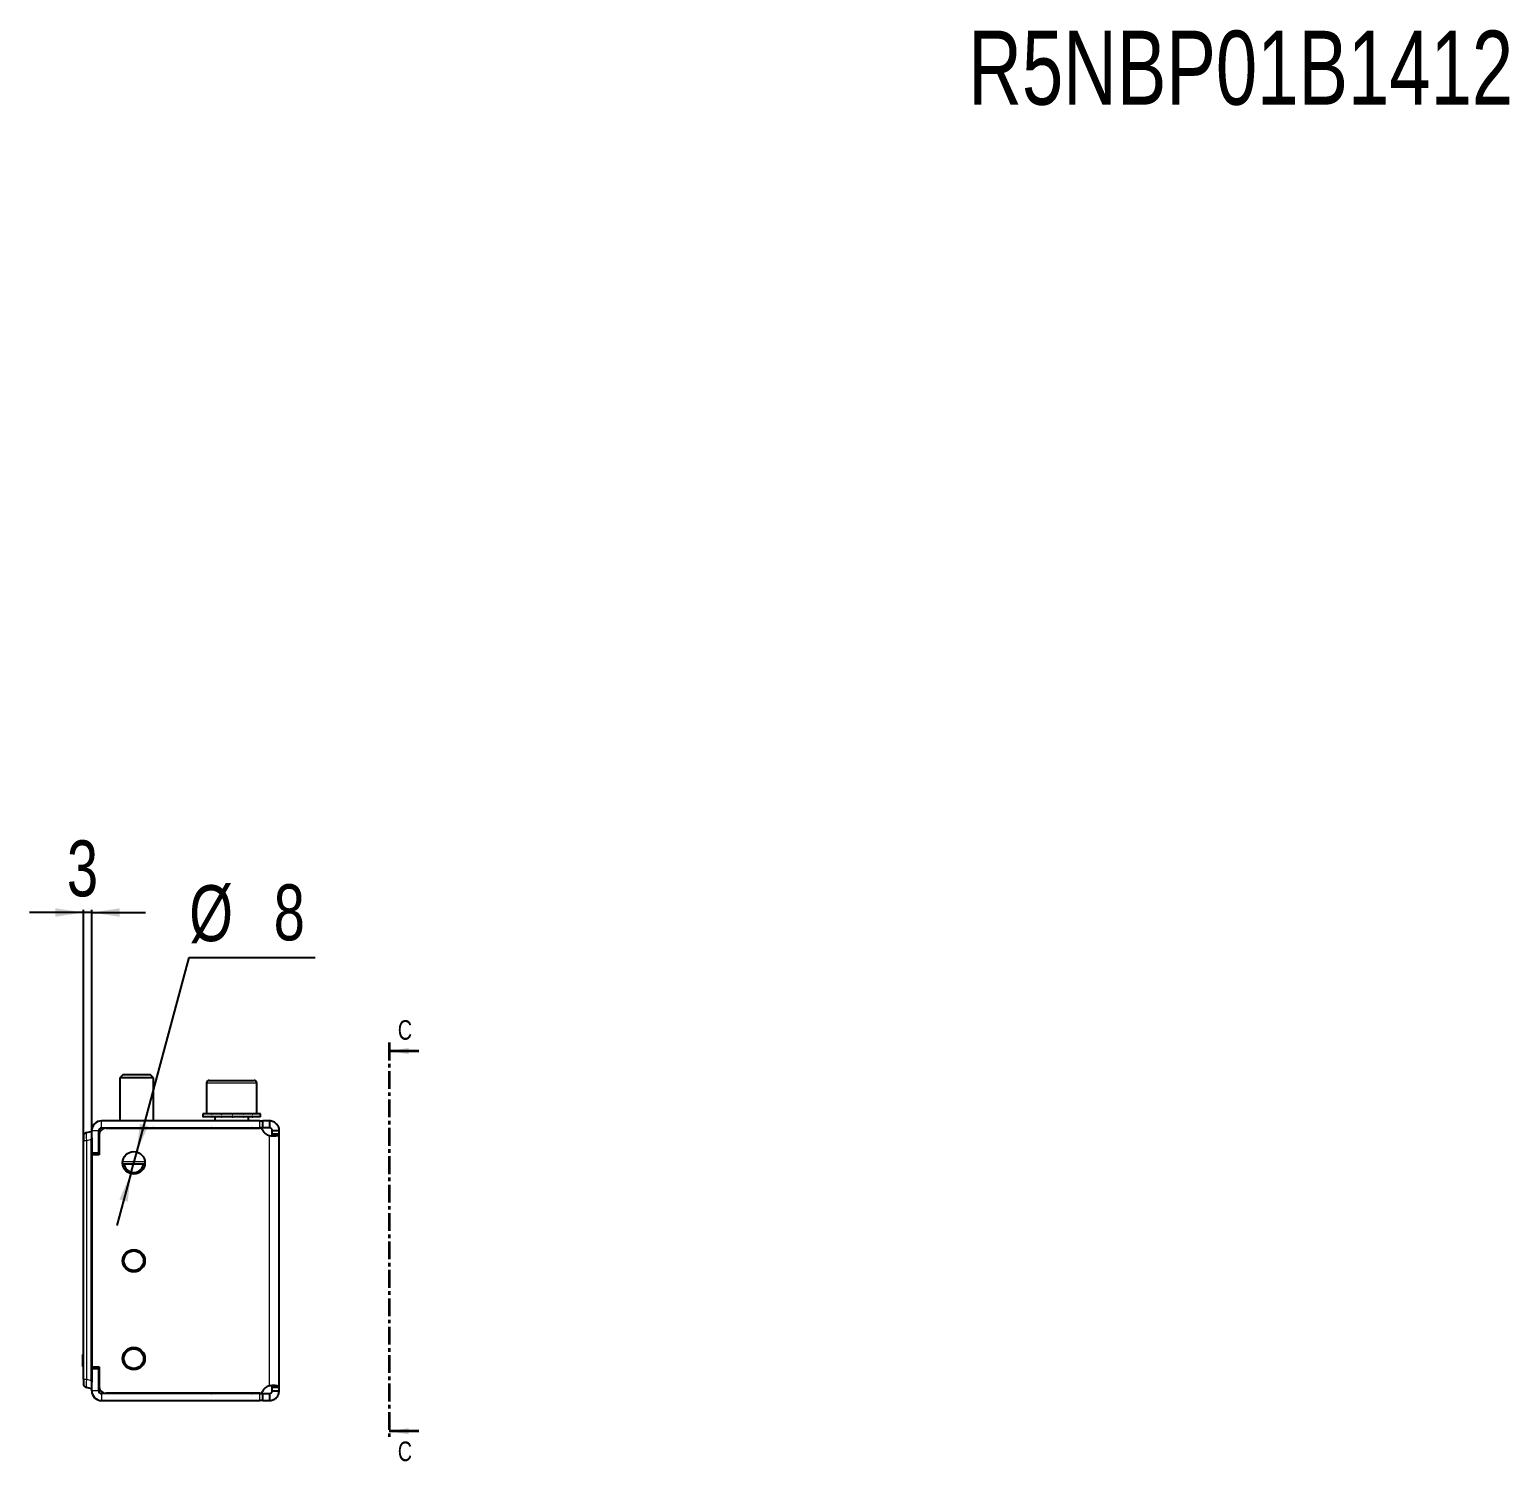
# Model space of a CAD drawing. Header units: millimetres. Extents: x -99 to 5525, y -1571 to 657.
# Drawn here: x 2154 to 2683, y 145 to 657 of the extents above; entities that cross this region are included whole.
import ezdxf

# ---------------------------------------------------------------- set-up
doc = ezdxf.new("R2010")
doc.units = ezdxf.units.MM
doc.linetypes.add('CENTER', pattern=[10.16, 6.35, -1.27, 1.27, -1.27])
doc.layers.add('FORMAT', color=7, linetype='Continuous')
doc.styles.add('SLDTEXTSTYLE0', font='TXT', dxfattribs={"width": 0.75})
doc.dimstyles.new('SLDDIMSTYLE1', dxfattribs={"dimtxt": 20, "dimasz": 10, "dimexe": 0, "dimexo": 0.0625, "dimgap": 5, "dimtad": 2, "dimdec": 1, "dimrnd": 1e-09, "dimzin": 12, "dimdsep": 46, "dimtxsty": 'SLDTEXTSTYLE0', "dimsah": 1, "dimcen": 0.09, "dimadec": 0, "dimazin": 3, "dimtfac": 1, "dimtmove": 0, "dimatfit": 0, "dimfxl": 0, "dimfrac": 2, "dimtolj": 1, "dimtzin": 12, "dimarcsym": 0})
doc.dimstyles.new('SLDDIMSTYLE2', dxfattribs={"dimtxt": 20, "dimasz": 10, "dimexe": 0, "dimexo": 0.0625, "dimgap": 5, "dimtad": 0, "dimtih": 1, "dimtoh": 1, "dimdec": 1, "dimrnd": 1e-09, "dimzin": 12, "dimdsep": 46, "dimtxsty": 'SLDTEXTSTYLE0', "dimsah": 1, "dimcen": 0, "dimadec": 0, "dimazin": 3, "dimtfac": 1, "dimtmove": 0, "dimatfit": 3, "dimfxl": 0, "dimfrac": 2, "dimtolj": 1, "dimtzin": 12, "dimarcsym": 0})

# ---------------------------------------------------------------- blocks, each defined once
blk = doc.blocks.new('_D_4')
at = {"layer": 'FORMAT'}
for p, q in [((2172.88, 340.95), (2153.65, 340.95)), ((2172.88, 259.36), (2172.88, 341.95)), ((2175.88, 340.95), (2172.88, 340.95)), ((2175.88, 254.36), (2175.88, 341.95)), ((2175.88, 340.95), (2195.11, 340.95))]:
    blk.add_line(p, q, dxfattribs=at)
for points in [[(2172.88, 340.95), (2162.88, 342.49), (2162.88, 339.42)], [(2175.88, 340.95), (2185.88, 339.42), (2185.88, 342.49)]]:
    blk.add_solid(points, dxfattribs=at)
at = {"layer": 'FORMAT', "insert": (2166.99, 366.74), "char_height": 20, "attachment_point": 1, "style": 'SLDTEXTSTYLE0'}
blk.add_mtext('3', dxfattribs=at)
blk = doc.blocks.new('_D_5')
at = {"layer": 'FORMAT'}
for p, q in [((2191.93, 255.32), (2210.73, 324.93)), ((2210.73, 324.93), (2255.67, 324.93)), ((2189.84, 247.59), (2191.93, 255.32)), ((2189.84, 247.59), (2184.83, 229.03))]:
    blk.add_line(p, q, dxfattribs=at)
for points in [[(2191.93, 255.32), (2196.02, 264.57), (2193.05, 265.37)], [(2189.84, 247.59), (2185.75, 238.34), (2188.72, 237.54)]]:
    blk.add_solid(points, dxfattribs=at)
at = {"layer": 'FORMAT', "char_height": 20, "attachment_point": 1, "style": 'SLDTEXTSTYLE0'}
for s, insert in [('%%c', (2210.73, 350.71)), ('8', (2240.89, 351.01))]:
    blk.add_mtext(s, dxfattribs=dict(at, insert=insert))

msp = doc.modelspace()

# ---------------------------------------------------------------- linework, layer by layer
at = {"color": 7, "linetype": 'CENTER', "lineweight": 35}
msp.add_line((2282.17, 294.42), (2282.17, 152.47), dxfattribs=at)
at = {"color": 7, "linetype": 'Continuous', "lineweight": 35}
for p, q in [((2292.81, 291.42), (2282.17, 291.42)), ((2292.81, 155.47), (2282.17, 155.47))]:
    msp.add_line(p, q, dxfattribs=at)
at = {"color": 7, "linetype": 'Continuous', "lineweight": 25}
for p, q in [((2186.96, 282.95), (2185.88, 281.88)), ((2185.88, 281.88), (2185.88, 266.45)), ((2197.88, 281.88), (2185.88, 281.88)), ((2196.81, 282.95), (2186.96, 282.95)), ((2197.88, 281.88), (2196.81, 282.95)), ((2197.88, 266.45), (2197.88, 281.88)), ((2217.88, 280.95), (2233.88, 280.95)), ((2216.88, 279.95), (2216.88, 268.95)), ((2234.88, 268.95), (2234.88, 279.95)), ((2235.98, 266.45), (2179.38, 266.45)), ((2215.63, 268.95), (2215.63, 267.95)), ((2215.63, 268.95), (2215.64, 268.95)), ((2215.63, 267.95), (2215.64, 267.95)), ((2215.64, 268.95), (2215.64, 268.7)), ((2216.47, 268.95), (2215.64, 268.95)), ((2215.64, 267.95), (2215.64, 268.2)), ((2216.47, 267.95), (2215.64, 267.95)), ((2216.47, 268.95), (2216.57, 268.95)), ((2216.47, 267.95), (2216.57, 267.95)), ((2216.57, 268.95), (2216.57, 268.7)), ((2218.74, 268.95), (2216.57, 268.95)), ((2216.57, 267.95), (2216.57, 268.2)), ((2218.74, 267.95), (2216.57, 267.95)), ((2218.74, 268.95), (2218.92, 268.95)), ((2218.74, 267.95), (2218.92, 267.95)), ((2218.92, 268.95), (2218.92, 268.7)), ((2222.09, 268.95), (2218.92, 268.95)), ((2218.92, 267.95), (2218.92, 268.2)), ((2222.09, 267.95), (2218.92, 267.95)), ((2219.88, 267.95), (2219.88, 266.45)), ((2222.09, 268.95), (2222.32, 268.95)), ((2222.09, 267.95), (2222.32, 267.95)), ((2222.32, 268.95), (2222.32, 268.7)), ((2226.02, 268.95), (2222.32, 268.95)), ((2222.32, 267.95), (2222.32, 268.2)), ((2226.02, 267.95), (2222.32, 267.95)), ((2226.02, 268.95), (2226.1, 268.95)), ((2226.02, 267.95), (2226.18, 267.95)), ((2226.18, 267.95), (2226.27, 267.95)), ((2226.23, 268.95), (2226.27, 268.95)), ((2226.27, 268.95), (2226.27, 268.7)), ((2229.94, 268.95), (2226.27, 268.95)), ((2226.27, 267.95), (2226.27, 268.2)), ((2229.94, 267.95), (2226.27, 267.95)), ((2229.94, 268.95), (2230.16, 268.95)), ((2229.94, 267.95), (2230.16, 267.95)), ((2230.16, 268.95), (2230.16, 268.7)), ((2233.23, 268.95), (2230.16, 268.95)), ((2230.16, 267.95), (2230.16, 268.2)), ((2233.23, 267.95), (2230.16, 267.95)), ((2231.88, 266.45), (2231.88, 267.95)), ((2233.23, 268.95), (2233.4, 268.95)), ((2233.23, 267.95), (2233.4, 267.95)), ((2233.4, 268.95), (2233.4, 268.7)), ((2235.41, 268.95), (2233.4, 268.95)), ((2233.4, 267.95), (2233.4, 268.2)), ((2235.41, 267.95), (2233.4, 267.95)), ((2235.41, 268.95), (2235.5, 268.95)), ((2235.41, 267.95), (2235.5, 267.95)), ((2235.5, 268.95), (2235.5, 268.7)), ((2236.13, 268.95), (2235.5, 268.95)), ((2235.5, 267.95), (2235.5, 268.2)), ((2236.13, 267.95), (2235.5, 267.95)), ((2235.98, 266.45), (2236.98, 266.45)), ((2236.13, 267.95), (2236.13, 268.95)), ((2236.98, 263.95), (2236.98, 266.45)), ((2239.38, 266.45), (2236.98, 266.45)), ((2239.38, 266.45), (2239.38, 263.95)), ((2172.88, 260.8), (2172.88, 259.35)), ((2172.88, 184.91), (2172.88, 259.35)), ((2174, 262.25), (2175.68, 262.7)), ((2175.68, 262.7), (2175.88, 262.7)), ((2175.68, 259.81), (2175.68, 173.6)), ((2175.88, 255), (2175.88, 262.95)), ((2175.88, 260.43), (2175.88, 172.98)), ((2178.38, 255), (2178.38, 262.95)), ((2178.48, 261.35), (2178.48, 254.35)), ((2179.38, 263.95), (2235.98, 263.95)), ((2180.98, 263.85), (2235.96, 263.85)), ((2181.63, 263.95), (2181.63, 263.85)), ((2181.93, 263.95), (2181.93, 263.85)), ((2183.61, 263.95), (2183.61, 263.85)), ((2186.56, 263.95), (2186.56, 263.85)), ((2190.32, 263.95), (2190.32, 263.85)), ((2194.31, 263.95), (2194.31, 263.85)), ((2197.94, 263.95), (2197.94, 263.85)), ((2200.64, 263.95), (2200.64, 263.85)), ((2202.01, 263.95), (2202.01, 263.85)), ((2202.13, 263.85), (2202.13, 263.95)), ((2236.98, 263.95), (2235.98, 263.95)), ((2239.38, 263.95), (2236.98, 263.95)), ((2242.88, 262.95), (2240.38, 262.95)), ((2240.38, 261.73), (2240.38, 262.95)), ((2242.88, 261.73), (2240.38, 261.73)), ((2242.88, 261.73), (2242.88, 262.95)), ((2242.88, 171.18), (2242.88, 261.73)), ((2175.88, 255), (2178.38, 255)), ((2175.88, 178.55), (2175.88, 254.35)), ((2178.48, 254.35), (2175.88, 254.35)), ((2178.48, 255.93), (2178.38, 255.72)), ((2194.85, 250.95), (2186.92, 250.95)), ((2172.68, 182.96), (2172.88, 182.96)), ((2172.68, 182.61), (2172.88, 182.61)), ((2172.68, 181.88), (2172.68, 182.61)), ((2172.68, 181.88), (2172.88, 181.88)), ((2172.68, 180.93), (2172.68, 181.04)), ((2172.88, 176.7), (2172.88, 184.91)), ((2172.68, 179.48), (2172.88, 179.48)), ((2172.68, 178.94), (2172.68, 179.48)), ((2172.68, 178.94), (2172.88, 178.94)), ((2172.68, 178.65), (2172.88, 178.65)), ((2172.88, 174.06), (2172.88, 176.7)), ((2175.88, 178.55), (2178.48, 178.55)), ((2175.88, 169.95), (2175.88, 177.9)), ((2175.88, 177.9), (2178.38, 177.9)), ((2178.38, 169.95), (2178.38, 177.9)), ((2178.48, 177.48), (2178.38, 177.69)), ((2178.48, 178.55), (2178.48, 171.55)), ((2172.88, 174.06), (2172.88, 172.61)), ((2175.68, 170.7), (2174, 171.16)), ((2175.88, 170.7), (2175.68, 170.7)), ((2240.38, 171.18), (2242.88, 171.18)), ((2240.38, 169.95), (2240.38, 171.18)), ((2240.38, 169.95), (2242.88, 169.95)), ((2242.88, 169.95), (2242.88, 171.18)), ((2235.98, 168.95), (2179.38, 168.95)), ((2179.38, 166.45), (2235.98, 166.45)), ((2235.96, 169.05), (2180.98, 169.05)), ((2235.98, 168.95), (2236.98, 168.95)), ((2236.98, 166.45), (2235.98, 166.45)), ((2236.98, 166.45), (2236.98, 168.95)), ((2236.98, 168.95), (2239.38, 168.95)), ((2236.98, 166.45), (2239.38, 166.45)), ((2239.38, 168.95), (2239.38, 166.45))]:
    msp.add_line(p, q, dxfattribs=at)
at = {"color": 8, "linetype": 'Continuous', "lineweight": 18}
for p, q in [((2234.88, 279.95), (2216.88, 279.95)), ((2179.38, 263.95), (2179.38, 266.45)), ((2235.98, 263.95), (2235.98, 266.45)), ((2174, 259.35), (2172.88, 259.35)), ((2175.68, 259.81), (2174, 259.35)), ((2174, 259.35), (2174, 174.06)), ((2178.38, 262.95), (2175.88, 262.95)), ((2239.38, 171.73), (2239.38, 261.18)), ((2176.08, 255), (2176.08, 254.35)), ((2186.92, 251.95), (2194.85, 251.95)), ((2172.68, 180.76), (2172.88, 180.76)), ((2176.08, 178.55), (2176.08, 177.9)), ((2172.88, 174.06), (2174, 174.06)), ((2174, 174.06), (2175.68, 173.6)), ((2178.38, 169.95), (2175.88, 169.95)), ((2179.38, 168.95), (2179.38, 166.45)), ((2235.98, 166.45), (2235.98, 168.95))]:
    msp.add_line(p, q, dxfattribs=at)
at = {"color": 7, "linetype": 'Continuous', "lineweight": 25}
for centre, radius in [((2190.88, 251.45), 4), ((2190.88, 216.45), 4), ((2190.88, 216.45), 3.5), ((2190.88, 181.45), 4), ((2190.88, 181.45), 3.5)]:
    msp.add_circle(centre, radius, dxfattribs=at)
for centre, radius, start, end in [((2217.88, 279.95), 1, 90, 180), ((2233.88, 279.95), 1, 0, 90), ((2179.38, 262.95), 3.5, 90, 180), ((2174.38, 260.8), 1.5, 105, 180), ((2179.38, 262.95), 1, 90, 180), ((2180.98, 261.35), 2.5, 90, 180), ((2218.53, 263.6), 0.35, 45.5847, 90), ((2233.23, 263.6), 0.35, 90, 134.4153), ((2235.96, 262.85), 1, 22.8854, 90), ((2240.11, 264.6), 3.5, 202.8854, 258.1052), ((2190.88, 251.45), 3.5, 188.2132, 351.7868), ((2174.38, 172.61), 1.5, 180, 255), ((2179.38, 169.95), 3.5, 180, 270), ((2179.38, 169.95), 1, 180, 270), ((2180.98, 171.55), 2.5, 180, 270), ((2235.96, 170.05), 1, 270, 337.1146), ((2240.11, 168.3), 3.5, 101.8948, 157.1146), ((2218.53, 169.3), 0.35, 270, 314.4153), ((2233.23, 169.3), 0.35, 225.5847, 270)]:
    msp.add_arc(centre, radius, start, end, dxfattribs=at)
at = {"color": 8, "linetype": 'Continuous', "lineweight": 18}
for centre, major_axis, start_param, end_param in [((2174.38, 259.25), (-0.38, 3), 0.016741, 1.520499), ((2174.38, 174.16), (0.38, 3), 1.621093, 3.124852)]:
    msp.add_ellipse(centre, major_axis=major_axis, ratio=0.123038, start_param=start_param, end_param=end_param, dxfattribs=at)
at = {"color": 7, "linetype": 'Continuous', "lineweight": 25}
for centre, major_axis, start_param, end_param in [((2187.27, 262.7), (-11.57, -3.1), 6.030113, 6.216148), ((2187.27, 170.7), (-11.57, 3.1), 0.067037, 0.253072)]:
    msp.add_ellipse(centre, major_axis=major_axis, ratio=0.250563, start_param=start_param, end_param=end_param, dxfattribs=at)
for points, knots in [([(2215.64, 268.7), (2215.64, 268.75), (2215.64, 268.81), (2215.64, 268.89), (2215.64, 268.93), (2215.63, 268.95)], [0, 0, 0, 0, 0.499981, 0.749988, 1, 1, 1, 1]), ([(2215.63, 267.95), (2215.64, 267.98), (2215.64, 268.02), (2215.64, 268.1), (2215.64, 268.16), (2215.64, 268.2)], [0, 0, 0, 0, 0.2501401, 0.5002802, 1, 1, 1, 1]), ([(2216.57, 268.7), (2216.55, 268.75), (2216.53, 268.81), (2216.49, 268.89), (2216.48, 268.93), (2216.47, 268.95)], [0, 0, 0, 0, 0.499981, 0.749988, 1, 1, 1, 1]), ([(2216.47, 267.95), (2216.48, 267.98), (2216.49, 268.02), (2216.53, 268.1), (2216.55, 268.16), (2216.57, 268.2)], [0, 0, 0, 0, 0.25014, 0.50028, 1, 1, 1, 1]), ([(2218.92, 268.7), (2218.89, 268.75), (2218.84, 268.81), (2218.78, 268.89), (2218.75, 268.93), (2218.74, 268.95)], [0, 0, 0, 0, 0.4999808, 0.7499881, 1, 1, 1, 1]), ([(2218.74, 267.95), (2218.75, 267.98), (2218.78, 268.02), (2218.84, 268.1), (2218.89, 268.16), (2218.92, 268.2)], [0, 0, 0, 0, 0.25014, 0.50028, 1, 1, 1, 1]), ([(2222.32, 268.7), (2222.29, 268.75), (2222.23, 268.81), (2222.15, 268.89), (2222.11, 268.93), (2222.09, 268.95)], [0, 0, 0, 0, 0.499981, 0.749988, 1, 1, 1, 1]), ([(2222.09, 267.95), (2222.11, 267.98), (2222.15, 268.02), (2222.23, 268.1), (2222.29, 268.16), (2222.32, 268.2)], [0, 0, 0, 0, 0.25014, 0.50028, 1, 1, 1, 1]), ([(2226.27, 268.7), (2226.23, 268.75), (2226.17, 268.81), (2226.09, 268.89), (2226.05, 268.93), (2226.02, 268.95)], [0, 0, 0, 0, 0.499981, 0.749988, 1, 1, 1, 1]), ([(2226.02, 267.95), (2226.05, 267.98), (2226.09, 268.02), (2226.17, 268.1), (2226.23, 268.16), (2226.27, 268.2)], [0, 0, 0, 0, 0.25014, 0.50028, 1, 1, 1, 1]), ([(2226.27, 268.7), (2226.26, 268.78), (2226.22, 268.91), (2226.19, 268.94), (2226.18, 268.95)], [0, 0, 0, 0, 0.561794, 1, 1, 1, 1]), ([(2226.27, 268.2), (2226.26, 268.13), (2226.22, 268), (2226.19, 267.97), (2226.18, 267.95)], [0, 0, 0, 0, 0.561794, 1, 1, 1, 1]), ([(2230.16, 268.7), (2230.13, 268.75), (2230.07, 268.81), (2229.99, 268.89), (2229.96, 268.93), (2229.94, 268.95)], [0, 0, 0, 0, 0.499981, 0.749988, 1, 1, 1, 1]), ([(2229.94, 267.95), (2229.96, 267.98), (2229.99, 268.02), (2230.07, 268.1), (2230.13, 268.16), (2230.16, 268.2)], [0, 0, 0, 0, 0.25014, 0.50028, 1, 1, 1, 1]), ([(2233.4, 268.7), (2233.37, 268.75), (2233.33, 268.81), (2233.27, 268.89), (2233.24, 268.93), (2233.23, 268.95)], [0, 0, 0, 0, 0.499981, 0.749988, 1, 1, 1, 1]), ([(2233.23, 267.95), (2233.24, 267.98), (2233.27, 268.02), (2233.33, 268.1), (2233.37, 268.16), (2233.4, 268.2)], [0, 0, 0, 0, 0.25014, 0.50028, 1, 1, 1, 1]), ([(2235.5, 268.7), (2235.48, 268.75), (2235.46, 268.81), (2235.43, 268.89), (2235.41, 268.93), (2235.41, 268.95)], [0, 0, 0, 0, 0.499981, 0.749988, 1, 1, 1, 1]), ([(2235.41, 267.95), (2235.41, 267.98), (2235.43, 268.02), (2235.46, 268.1), (2235.48, 268.16), (2235.5, 268.2)], [0, 0, 0, 0, 0.25014, 0.50028, 1, 1, 1, 1]), ([(2242.88, 262.95), (2242.87, 263.22), (2242.84, 263.71), (2242.55, 264.53), (2242.09, 265.24), (2241.46, 265.8), (2240.85, 266.16), (2240.14, 266.41), (2239.64, 266.44), (2239.38, 266.45)], [0, 0, 0, 0, 0.1440667, 0.2712756, 0.4749075, 0.5979974, 0.7263376, 0.8602454, 1, 1, 1, 1]), ([(2181.89, 263.85), (2181.89, 263.87), (2181.88, 263.9), (2181.87, 263.93), (2181.87, 263.95)], [0, 0, 0, 0, 0.374848, 1, 1, 1, 1]), ([(2183.53, 263.85), (2183.52, 263.87), (2183.5, 263.9), (2183.48, 263.93), (2183.47, 263.95)], [0, 0, 0, 0, 0.374848, 1, 1, 1, 1]), ([(2186.43, 263.85), (2186.42, 263.87), (2186.39, 263.9), (2186.37, 263.93), (2186.35, 263.95)], [0, 0, 0, 0, 0.374848, 1, 1, 1, 1]), ([(2190.17, 263.85), (2190.16, 263.87), (2190.12, 263.9), (2190.09, 263.93), (2190.07, 263.95)], [0, 0, 0, 0, 0.374848, 1, 1, 1, 1]), ([(2194.17, 263.85), (2194.15, 263.87), (2194.12, 263.9), (2194.09, 263.93), (2194.07, 263.95)], [0, 0, 0, 0, 0.374848, 1, 1, 1, 1]), ([(2197.82, 263.85), (2197.81, 263.87), (2197.78, 263.9), (2197.75, 263.93), (2197.74, 263.95)], [0, 0, 0, 0, 0.374848, 1, 1, 1, 1]), ([(2200.56, 263.85), (2200.56, 263.87), (2200.54, 263.9), (2200.52, 263.93), (2200.51, 263.95)], [0, 0, 0, 0, 0.374848, 1, 1, 1, 1]), ([(2201.99, 263.85), (2201.99, 263.87), (2201.98, 263.9), (2201.98, 263.93), (2201.97, 263.95)], [0, 0, 0, 0, 0.374848, 1, 1, 1, 1]), ([(2240.38, 262.95), (2240.37, 263.09), (2240.35, 263.28), (2240.22, 263.51), (2240.12, 263.64), (2239.98, 263.77), (2239.8, 263.87), (2239.59, 263.94), (2239.46, 263.95), (2239.38, 263.95)], [0, 0, 0, 0, 0.2941026, 0.4063735, 0.4970139, 0.6118531, 0.7316911, 0.860101, 1, 1, 1, 1]), ([(2239.38, 261.18), (2239.7, 261.17), (2240.29, 261.14), (2241.24, 261.12), (2242.1, 261.16), (2242.76, 261.38), (2242.84, 261.61), (2242.88, 261.73)], [0, 0, 0, 0, 0.17084, 0.319217, 0.548103, 0.767822, 1, 1, 1, 1]), ([(2239.87, 261.13), (2239.93, 261.13), (2240.03, 261.14), (2240.16, 261.19), (2240.25, 261.28), (2240.36, 261.44), (2240.37, 261.61), (2240.38, 261.73)], [0, 0, 0, 0, 0.158762, 0.29361, 0.44482, 0.611559, 1, 1, 1, 1]), ([(2172.68, 182.61), (2172.68, 182.72), (2172.68, 182.93), (2172.68, 182.95), (2172.68, 182.96)], [0, 0, 0, 0, 0.5368, 1, 1, 1, 1]), ([(2172.68, 180.76), (2172.68, 180.93), (2172.68, 181.26), (2172.68, 181.68), (2172.68, 181.87), (2172.68, 181.95)], [0, 0, 0, 0, 0.346986, 0.702168, 1, 1, 1, 1]), ([(2172.68, 179.61), (2172.68, 179.64), (2172.68, 179.77), (2172.68, 180.17), (2172.68, 180.57), (2172.68, 180.76)], [0, 0, 0, 0, 0.136302, 0.576865, 1, 1, 1, 1]), ([(2172.68, 178.65), (2172.68, 178.66), (2172.68, 178.69), (2172.68, 178.87), (2172.68, 178.94)], [0, 0, 0, 0, 0.577653, 1, 1, 1, 1]), ([(2242.88, 171.18), (2242.83, 171.3), (2242.74, 171.52), (2242.17, 171.71), (2241.57, 171.78), (2240.94, 171.8), (2240.2, 171.79), (2239.66, 171.75), (2239.38, 171.73)], [0, 0, 0, 0, 0.2541487, 0.4482127, 0.5749082, 0.7088724, 0.8504677, 1, 1, 1, 1]), ([(2239.38, 168.95), (2239.47, 168.96), (2239.62, 168.97), (2239.83, 169.05), (2239.99, 169.16), (2240.13, 169.28), (2240.23, 169.42), (2240.36, 169.65), (2240.37, 169.83), (2240.38, 169.95)], [0, 0, 0, 0, 0.156786, 0.290809, 0.403501, 0.497298, 0.607133, 0.726181, 1, 1, 1, 1]), ([(2239.38, 166.45), (2239.68, 166.48), (2240.23, 166.52), (2241.13, 166.87), (2242.02, 167.54), (2242.74, 168.65), (2242.83, 169.51), (2242.88, 169.95)], [0, 0, 0, 0, 0.16069, 0.301312, 0.521951, 0.753573, 1, 1, 1, 1]), ([(2240.38, 171.18), (2240.37, 171.3), (2240.35, 171.5), (2240.2, 171.71), (2240.06, 171.75), (2240.02, 171.77)], [0, 0, 0, 0, 0.488232, 0.819706, 1, 1, 1, 1])]:
    msp.add_open_spline(points, degree=3, knots=knots, dxfattribs=at)
at = {"color": 7, "linetype": 'Continuous', "lineweight": 35}
for points in [[(2282.17, 291.42), (2289.17, 290.3), (2289.17, 292.54)], [(2282.17, 155.47), (2289.17, 154.35), (2289.17, 156.59)]]:
    msp.add_solid(points, dxfattribs=at)

# ---------------------------------------------------------------- texts
at = {"color": 7, "linetype": 'Continuous', "char_height": 7, "attachment_point": 1, "style": 'SLDTEXTSTYLE0'}
for insert in [(2285.26, 302.47), (2285.26, 151.79)]:
    msp.add_mtext('C', dxfattribs=dict(at, insert=insert))
at = {"layer": 'FORMAT', "insert": (2489.17, 656.27), "char_height": 26.4583, "attachment_point": 1, "style": 'SLDTEXTSTYLE0'}
msp.add_mtext('R5NBP01B1412', dxfattribs=at)

# ---------------------------------------------------------------- dimensions: what is measured, and where the dimension line sits
at = {"layer": 'FORMAT'}
dim = msp.add_linear_dim(base=(2172.88, 340.95), p1=(2175.88, 254.35), p2=(2172.88, 259.35), dimstyle='SLDDIMSTYLE1', dxfattribs=at)
dim.commit()
dim.dimension.update_dxf_attribs({"geometry": '_D_4', "text_midpoint": (2174.38, 340.95), "dimtype": 160})
dim = msp.add_diameter_dim_2p(p1=(2191.93, 255.32), p2=(2189.84, 247.59), dimstyle='SLDDIMSTYLE2', dxfattribs=at)
dim.commit()
dim.dimension.update_dxf_attribs({"geometry": '_D_5', "text_midpoint": (2233.2, 340.95), "dimtype": 163})

doc.saveas('drawing.dxf')
